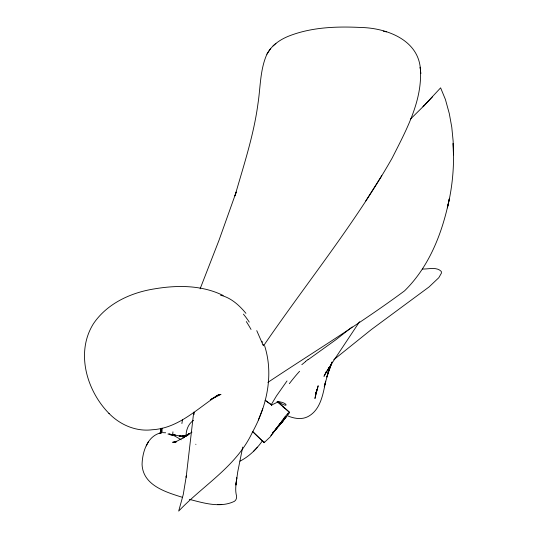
<?xml version="1.0" encoding="UTF-8"?>
<svg xmlns="http://www.w3.org/2000/svg" width="538" height="538" viewBox="0 0 538 538"><rect width="100%" height="100%" fill="white"/><g stroke="black" fill="none" stroke-linecap="round" stroke-linejoin="round"><path stroke-width="0.81" d="M162.106 428.147L162.039 432.532M193.902 412.256L193.862 414.563L193.862 412.135M161.057 428.793L160.707 433.13L161.158 428.255L160.727 432.955M172.664 435.087L172.94 431.832M193.687 412.411L186.168 477.206L186.35 475.78L183.256 494.543L178.683 511.1C203.451 485.014 236.464 466.412 252.288 432.491C266.794 406.372 273.929 374.878 264.602 345.732M186.054 434.738C186.41 429.23 188.69 423.433 193.539 420.4M281.078 422.565C281.899 422.586 294.508 407.313 287.312 414.119M242.705 447.105L237.729 471.873L235.893 485.047L236.781 477.771C236.182 483.218 235.099 488.813 236.155 494.274C237.002 496.695 236.754 499.721 234.481 501.281C220.345 508.228 203.68 503.037 189.309 499.331M331.953 362.457L328.106 372.484L332 362.148M271.515 404.22L276.451 395.961L287.003 380.958M258.354 419.976L262.759 408.752M160.297 432.982C147.089 436.432 142.341 452.364 142.066 464.509C143.027 485.491 166.067 492.203 182.59 497.368M200.116 288.825L218.939 240.459L236.202 192.026L234.958 195.926C243.64 165.516 253.768 135.273 257.951 103.814C260.533 87.243 259.988 69.785 266.915 54.21C271.522 45.293 280.278 39.375 289.431 35.844C312.013 27.122 336.775 26.301 360.668 27.472C386.17 27.936 418.833 39.704 420.434 69.698C422.33 101.319 405.928 130.741 392.155 158.085C354.643 224.057 306.539 282.988 263.781 345.47A21.063 1.722 72.3 0 1 263.089 344.495M332.087 362.074L326.822 377.077L329.128 369.196L324.259 386.842L325.698 381.146C323.022 394.018 320.695 410.104 307.675 416.748C301.495 419.808 294.259 418.544 288.126 416.035M326.378 371.287L323.977 376.338L329.31 367.172L326.109 372.464M272.463 433.352L278.281 426.594M146.296 445.921L148.327 441.967M264.36 441.893L264.111 442.693L270.278 436.836L279.632 423.857M266.915 54.21L270.728 48.42M272.49 433.305L272.847 432.801M187.406 435.524L189.006 433.413L186.74 435.793L188.582 434.428L185.26 435.962M365.766 200.93L381.758 175.704M328.718 368.12L359.539 321.731M262.779 440.346C256.855 448.84 249.276 456.439 239.968 461.16M282.41 421.294A15.326 0.518 -51.8 0 0 281.125 422.908L275.463 429.909L276.034 429.109M278.415 426.405L283.264 420.575L278.361 426.291M281.562 421.308L283.371 418.961M282.611 420.743L286.498 416.284L281.172 422.841M282.383 421.341L285.739 417.448L278.361 426.15M273.586 431.846L274.319 430.938M283.654 420.144L284.481 419.021L278.415 426.493L279.04 425.719M276.74 428.248L279.424 424.825A18.783 0.915 -52.3 0 1 282.665 420.635M279.383 425.316L282.954 420.924M276.801 427.959L277.245 427.441M277.312 427.36L277.736 426.876M277.89 426.688L278.207 426.325L270.89 435.545M278.516 425.74L280.863 423.177M432.465 96.853L423.002 106.759L440.615 87.849L445.417 99.469L449.277 113.498L451.779 127.203L453.144 141.09L453.447 154.883L453.178 143.357C454.435 165.005 452.592 186.834 447.36 207.89L449.291 198.878C442.545 232.429 429.371 266.566 404.515 290.883C360.467 323.466 313.486 352.027 267.87 382.39M253.398 451.483L257.494 447.165M280.11 423.561L280.601 423.056M423.904 105.818L410.312 119.268M275.94 43.43L273.042 45.932M352.141 326.99L335.678 339.888L308.086 359.693M301.818 364.683L305.389 361.751M333.782 359.734L371.307 329.592L429.062 286.942L438.806 277.709L441.409 273.143L441.295 271.428C436.553 266.498 428.335 269.33 422.364 269.013M191.952 432.115L182.833 438.073L189.652 433.729M210.331 399.741L218.899 394.576C197.782 407.999 178.771 428.302 152.261 429.748C136.148 431.846 120.008 424.825 108.891 413.312M210.97 399.391L220.977 394.347L216.202 395.854M183.949 437.36L177.231 441.032L173.909 442.155L176.329 441.839L172.584 442.276L175.018 442.014M163.196 432.666L165.677 432.774M278.139 401.866L271.529 405.06M183.324 436.11L183.888 436.062L179.08 436.143L186.256 435.572L182.308 436.298L186.814 435.424M161.03 432.868L162.066 432.666L159.282 433.184M217.682 504.597L221.804 504.429M278.966 401.731C287.722 402.801 289.034 408.598 279.289 402.397M180.122 436.136L180.701 436.17L174.796 435.027M174.736 441.826L175.832 441.933M383.251 31.143L386.452 31.903M220.54 295.221C230.963 297.702 239.296 305.268 245.927 313.345M168.952 433.594L174.81 436.056L181.259 439.795M172.651 434.253L175.428 435.202L173.33 434.482M223.209 295.51C201.999 285.005 177.278 284.999 154.393 288.886C130.848 292.611 107.21 303.412 93.484 323.647C75.401 352.37 86.645 390.817 109.187 413.628M271.408 404.778L265.099 400.245L271.858 405.121M277.662 401.866L289.505 412.209M277.03 401.429L289.491 412.397M252.799 431.711L264.158 442.693L252.88 431.799M256.754 330.648L263.29 345.598A22.663 1.836 75.4 0 0 263.432 345.712M272.968 432.182A44.217 0.699 -46.2 0 1 273.432 431.718M279.8 423.998A23.524 1.298 -53.1 0 1 281.455 421.812M283.385 418.927A21.11 1.392 -53 0 1 283.923 418.234M284.118 417.979A9.186 0.572 -52.9 0 1 284.884 417.011M284.905 416.977A10.101 0.578 -52.8 0 1 287.433 413.937M195.953 444.361A39.704 0.471 24.8 0 1 195.704 444.247M167.937 434.018A82.919 5.407 27.7 0 1 172.221 435.444M186.128 436.358A29.106 14.499 64.6 0 1 186.188 434.852M181.905 423.561A45.905 7.915 -80 0 1 182.496 419.485M284.508 407.918A50.841 10.256 41.5 0 1 283.163 407.461M278.099 401.778A48.097 14.291 63.1 0 1 278.886 401.563M271.549 405.047A19.153 2.105 -48.3 0 1 271.421 404.327M289.33 383.688A36.739 6.53 -53.2 0 1 299.592 371.281M305.49 361.509A104.459 27.64 -53.1 0 1 308.193 359.458M262.598 342.181A34.748 4.412 59.9 0 1 261.764 341.28M246.283 321.569A71.641 30.901 45.4 0 1 251.031 329.438M243.425 314.125A67.183 38.568 38 0 1 249.255 322.094M284.474 419.324A70.572 1.675 -44.5 0 1 284.71 419.203M274.508 430.756A8.373 0.336 -49.6 0 1 275.517 429.539M275.57 429.364A19.664 0.915 -49.5 0 1 276.263 428.537M316.062 392.626L314.938 398.537L318.18 385.746L315.369 395.329L316.936 389.465L316.062 392.626M420.561 71.144L420.185 67.189L420.79 73.639L420.561 71.144"/></g></svg>
